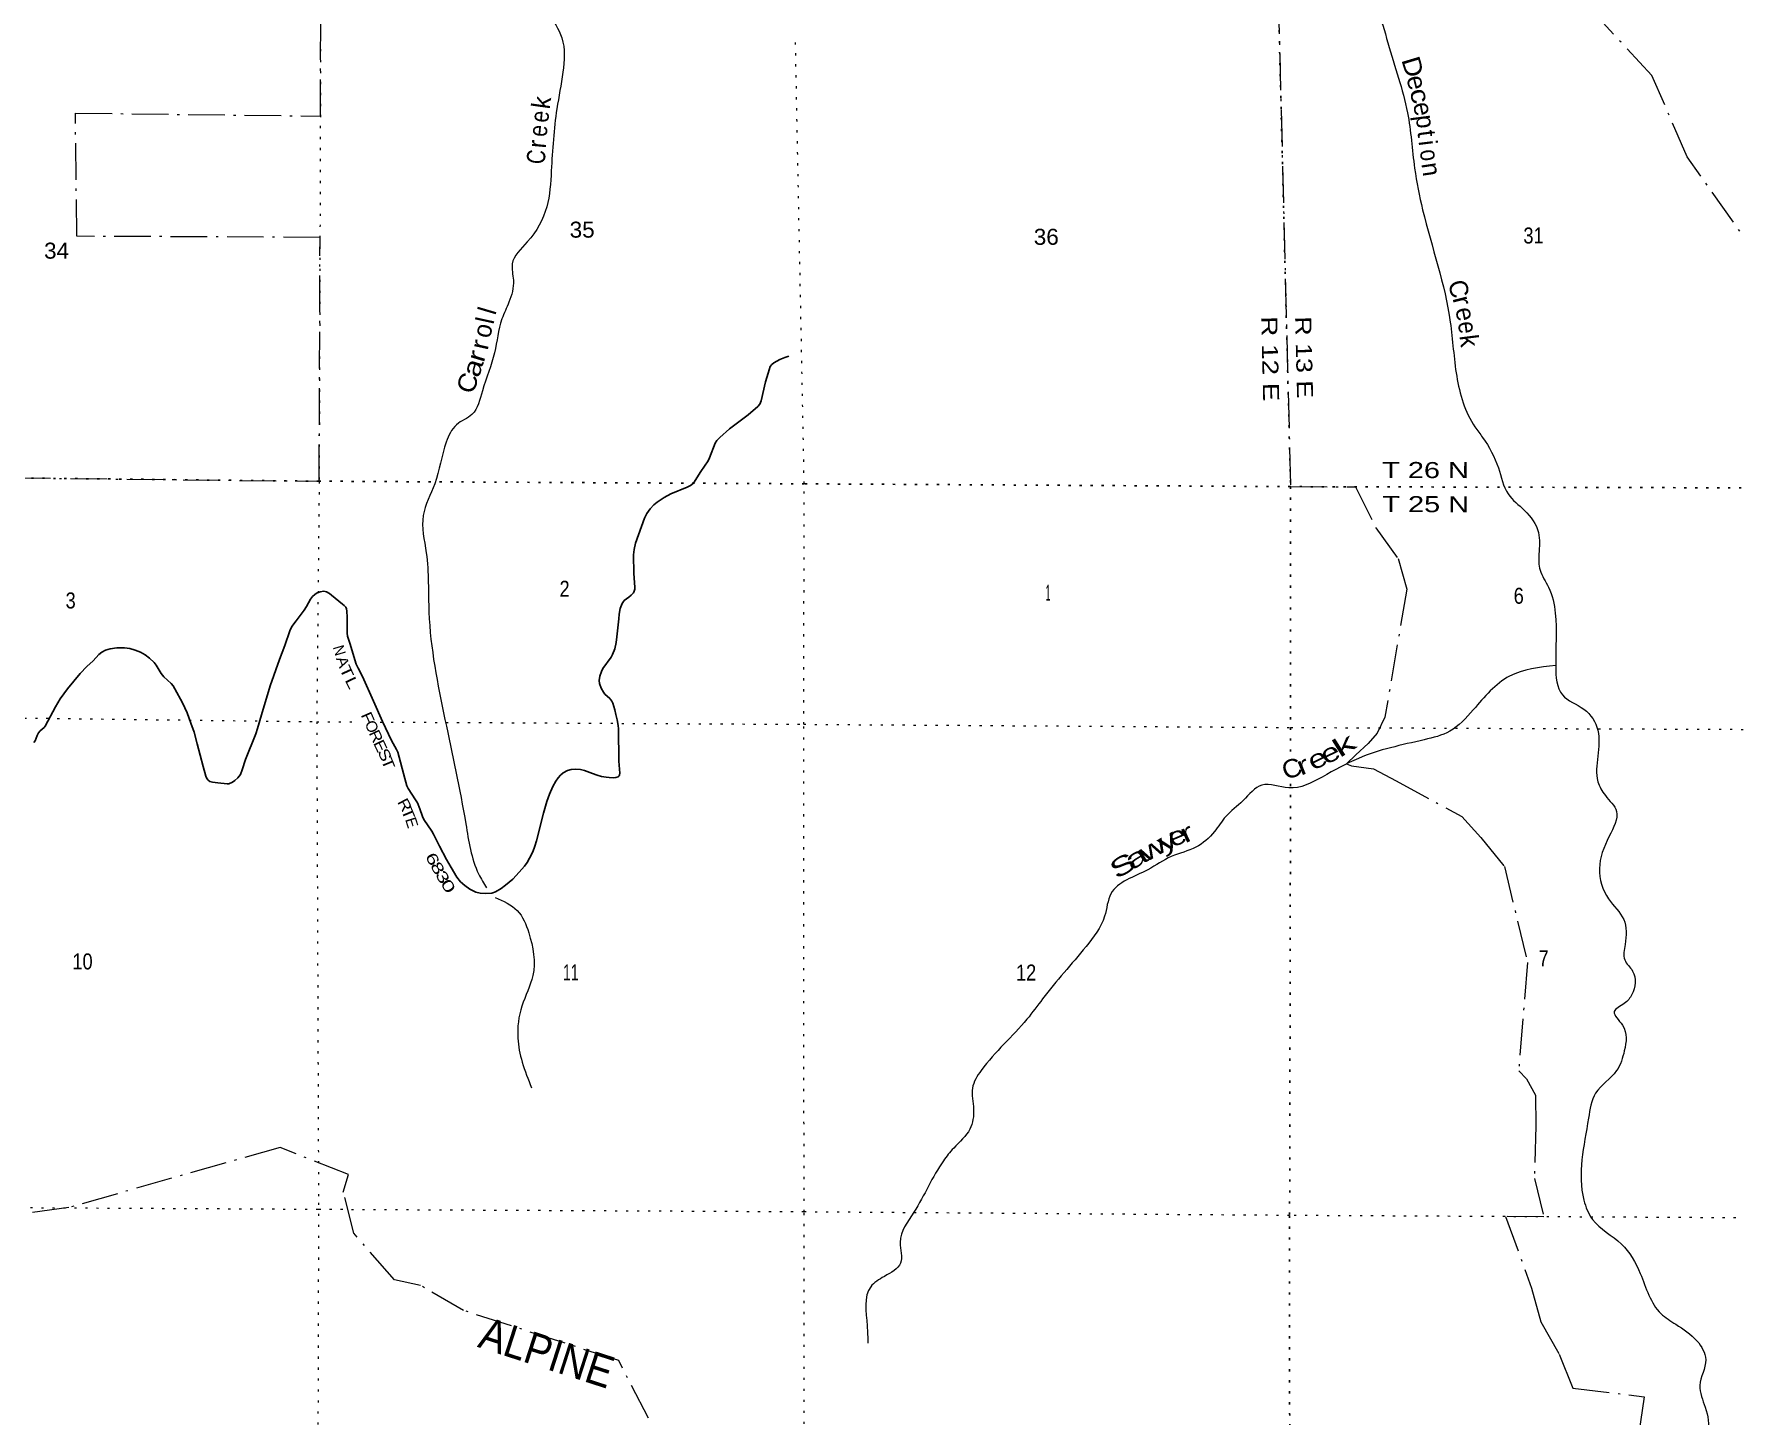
# Model space of a CAD drawing. Header units: feet. Extents: x -248627 to 3, y 0 to 184934.
# Drawn here: x -61744 to -43174, y 60817 to 75904 of the extents above; entities that cross this region are included whole.
import ezdxf
from ezdxf.enums import TextEntityAlignment as Align

# ---------------------------------------------------------------- set-up
doc = ezdxf.new("R2010")
doc.units = ezdxf.units.FT
doc.header["$LTSCALE"] = 80
doc.linetypes.add('DOT_DASHED', pattern=[7.7, 5, -1.2, 0.3, -1.2])
doc.linetypes.add('DOTTED', pattern=[1.5, 0.3, -1.2])
for name, color, linetype, lineweight in [('29', 7, 'Continuous', 25), ('30', 7, 'Continuous', 13), ('39', 7, 'Continuous', 13), ('41', 7, 'Continuous', 13), ('44', 7, 'DOT_DASHED', 13), ('6', 7, 'DOTTED', 25), ('7', 7, 'DOTTED', 13)]:
    doc.layers.add(name, color=color, linetype=linetype, lineweight=lineweight)

msp = doc.modelspace()

# ---------------------------------------------------------------- linework, layer by layer
at = {"layer": '29'}
for points in [[(-56255.5, 67089.92), (-56179.4, 67392.28), (-56141.94, 67520.3), (-56113.61, 67600.87), (-56077.45, 67681.89), (-56044.85, 67740.3), (-56018.61, 67779.15), (-55993.29, 67805.23), (-55962.73, 67831.97), (-55915.95, 67857.17), (-55876.78, 67868.26), (-55832.85, 67873.99), (-55774.72, 67867.71), (-55729.72, 67856.8), (-55642.91, 67824.08), (-55594.12, 67807.14), (-55546.37, 67793.77), (-55494.84, 67786.09), (-55460.42, 67780.4), (-55416.5, 67778.07), (-55389.76, 67782.31), (-55364.93, 67789.95), (-55351.56, 67799.5), (-55347.26, 67808.57), (-55343.92, 67828.15), (-55355.53, 67959.91), (-55360.73, 68312.68), (-55363.03, 68347.64), (-55372.58, 68410.67), (-55386.96, 68470.52), (-55399.32, 68521.44), (-55420.32, 68592.11), (-55431.61, 68616.73), (-55452.79, 68643.68), (-55508.18, 68691.43), (-55523.86, 68711.75), (-55548.29, 68756.36), (-55565.7, 68809.53), (-55569.3, 68840.4), (-55563.57, 68890.06), (-55546.3, 68940.03), (-55531.1, 68972.18), (-55439.7, 69094.52), (-55424.14, 69124.97), (-55401.23, 69186.09), (-55385.32, 69254.35), (-55376.4, 69317.87), (-55356.58, 69515.59), (-55351.57, 69566.16), (-55340.11, 69629.18), (-55320.17, 69681.92), (-55298.09, 69713.22), (-55245.89, 69752.59), (-55221.69, 69772.43), (-55196.87, 69799.16), (-55187.32, 69816.35), (-55181.31, 69837.62), (-55179.68, 69862.19), (-55193.1, 70009.2), (-55194.95, 70215.53), (-55188.51, 70271.04), (-55173.94, 70341.58), (-55077.14, 70614.83), (-55049.8, 70664.36), (-55015.42, 70717.83), (-54975.31, 70759.85), (-54937.12, 70790.41), (-54860.72, 70840.07), (-54786.46, 70881.55), (-54608.61, 70952.75), (-54572.76, 70970.87), (-54541.77, 70998.59), (-54460.12, 71125.21), (-54381.34, 71239.24), (-54363.78, 71271.9), (-54303.03, 71432.14), (-54286.46, 71463.4), (-54253.38, 71497.08), (-54148.37, 71588.88), (-53943.1, 71742.9), (-53838.93, 71833.22), (-53817.34, 71858.62), (-53802.64, 71896.25), (-53752.73, 72104.85), (-53726.25, 72199.93), (-53701.42, 72270.59), (-53686.14, 72291.6), (-53663.22, 72310.7), (-53595.54, 72348.74), (-53540.99, 72369.91), (-53500.04, 72382.6)], [(-59061.21, 69068.96), (-59004.93, 69224.72), (-58950.55, 69384.56), (-58926.87, 69430.54), (-58881.34, 69493.64), (-58791.81, 69610.27), (-58766.43, 69648.27), (-58724.36, 69729.48), (-58703.41, 69757.14), (-58676.67, 69780.06), (-58650.13, 69798.13), (-58619.37, 69810.62), (-58577.17, 69816.45), (-58550.62, 69808.71), (-58516.24, 69789.61), (-58493.71, 69772.02), (-58373.28, 69676.29), (-58357.72, 69661.64), (-58338.62, 69640.63), (-58332.28, 69624.88), (-58327.16, 69596.71), (-58324.56, 69531.99), (-58325.25, 69382.8), (-58322.89, 69358.65), (-58319.52, 69323.59), (-58291.72, 69236.96), (-58241.21, 69065.75), (-58224.75, 69017.64), (-58204.92, 68974.08), (-58157.61, 68884.97), (-58035.51, 68615.9), (-57938.41, 68393.8), (-57840.95, 68185.8), (-57783.01, 68087.62), (-57771.37, 68057.33), (-57694.38, 67769.01), (-57670.14, 67691.83), (-57656.78, 67660.07), (-57575.39, 67536.29), (-57555.56, 67503.45), (-57531.48, 67440.48), (-57501.42, 67355.08), (-57486.8, 67323.92), (-57398.71, 67195.32), (-57379.84, 67163.49), (-57316.28, 67030.02), (-57239.34, 66887.02), (-57188.87, 66796.8), (-57125.84, 66691.75), (-57085.74, 66642.09), (-57039.1, 66601.87), (-56982.6, 66561.88), (-56918.11, 66528.29), (-56869.92, 66517.95), (-56808.8, 66514.13), (-56743.17, 66517.83), (-56701.85, 66531.32), (-56640.73, 66567.61), (-56593.97, 66604.75), (-56514.68, 66670.74), (-56443.4, 66746.04), (-56386.71, 66813.99), (-56358.07, 66852.19), (-56330.81, 66898.37), (-56295.04, 66968.69), (-56272.12, 67029.81), (-56255.5, 67089.92)], [(-61745.88, 68162.35), (-61731.79, 68181.15), (-61709.59, 68240.65), (-61695.34, 68268.89), (-61677.13, 68290.31), (-61633.44, 68327.78), (-61621.74, 68341.88), (-61510.97, 68552.4), (-61457.49, 68639.82), (-61379.16, 68748.57), (-61240, 68916.35), (-61169.1, 68995.06), (-61097.53, 69055.83), (-61035.4, 69124.94), (-61002.51, 69150.15), (-60962.83, 69170.78), (-60910.93, 69188.15), (-60838.68, 69197.51), (-60757.62, 69198.39), (-60697.35, 69189.87), (-60639.44, 69173.24), (-60582.76, 69149.77), (-60530.02, 69120.1), (-60483.44, 69086.74), (-60433.39, 69039.08), (-60408.96, 69008.43), (-60355.88, 68918.23), (-60326.83, 68882.38), (-60246.61, 68807.89), (-60224.39, 68781.92), (-60204.6, 68750.6), (-60122.29, 68597.99), (-60072.81, 68487.03), (-60031.23, 68376.05), (-59996.41, 68275.04), (-59960.44, 68148.57), (-59896.19, 67901.11), (-59868.64, 67795.63), (-59855.08, 67768.91), (-59841.71, 67751.72), (-59823.78, 67738.08), (-59793.96, 67728.8), (-59737.59, 67721.8), (-59635.16, 67711.15), (-59614.43, 67713.52), (-59576.23, 67728.8), (-59549.66, 67747.28), (-59517.03, 67778.46), (-59490.29, 67814.75), (-59470.19, 67864.17), (-59433.13, 67976.08), (-59321.27, 68259.4), (-59303.11, 68315.15), (-59259.64, 68467.42), (-59163.06, 68783.37), (-59061.21, 69068.96)]]:
    msp.add_lwpolyline(points, dxfattribs=at)
at = {"layer": '39'}
for points in [[(-47994.93, 78404.67), (-47983.26, 78212.82), (-47837.59, 77856.45), (-47580.57, 77194.02), (-47391.99, 76525.42), (-47258.71, 76324.18), (-47101.39, 76171.34), (-46955.7, 75806.91), (-46740.75, 75043.66), (-46663, 74437.32), (-46575.51, 73984.13), (-46273.04, 72755.6), (-46203.38, 72165.36), (-46004.97, 71611.63), (-45920.18, 71494.92), (-45748.4, 71164.79), (-45641.12, 70878.88), (-45463.61, 70699.88), (-45310.12, 70456.36), (-45305.61, 70222.64), (-45293.17, 70047.36), (-45200.19, 69860.15), (-45127.14, 69578.2), (-45121.92, 68997.92), (-45048.8, 68683.73), (-44814.97, 68527), (-44661.51, 68297.58), (-44660.35, 67735.43), (-44579.52, 67584.46), (-44458.38, 67411.4), (-44538.34, 67139.24), (-44644.3, 66786.44), (-44544.98, 66454.17), (-44379.46, 66230.82), (-44364.8, 65956.82), (-44368.48, 65789.58), (-44281.67, 65666.83), (-44289.19, 65408.91), (-44373.54, 65312.04), (-44482.06, 65223.18), (-44393.18, 65076.26), (-44372.47, 64796.23), (-44456.57, 64578.46), (-44685.55, 64332.22), (-44763.49, 64058.06), (-44813.98, 63163.35), (-44720.95, 62953.97), (-44404.36, 62684.56), (-44198.37, 62362.55), (-43972.01, 61923.72), (-43810.73, 61807.15), (-43578.86, 61626.24), (-43483.83, 61420.9), (-43547.66, 61138.69), (-43488.79, 60901.04), (-43449.96, 60619.03), (-43493.84, 60417.46), (-43569.86, 60187.62), (-43552.98, 59810.87), (-43792.03, 58595.45), (-43771.26, 58283.18), (-43702.54, 58148.3), (-43722.2, 57922.6), (-43774.23, 57769.37), (-43697.15, 57485.41), (-43781.36, 57326.08), (-43827.32, 57160.78), (-43757.79, 56633), (-43666.4, 56240.26), (-43663.89, 55998.48), (-43715.65, 55718.32), (-43753.55, 55553.03), (-43853.82, 55367.47), (-43748.38, 54996.92), (-43423.02, 54380.96), (-43289.98, 54292.55), (-43056.36, 54236.57), (-42872.66, 53987.06), (-42761.82, 53926.81), (-42550.5, 53947.35), (-42324.71, 53784.56), (-42082.42, 53432.4), (-41907.97, 52783.92), (-41947.45, 52407.06), (-41953.03, 52185.42), (-41897.86, 51784.55), (-41929.07, 51300.92), (-41886.12, 50974.59), (-41754.54, 50616.18), (-41606.36, 50020.04), (-41376.22, 49700.1), (-41186.1, 49263.21)], [(-56318.16, 77063.21), (-56251.91, 76871.82), (-56269.42, 76577.61), (-56269.1, 76420.45), (-55978.08, 75860.84), (-55967.24, 75486.09), (-56032.85, 75087.02), (-56093.85, 74409.91), (-56143.36, 74014.9), (-56355.95, 73631.67), (-56520.52, 73391.6), (-56508.08, 73214.31), (-56555.9, 72974.45), (-56632.8, 72791.17), (-56713.79, 72422.08), (-56845.79, 72004.75), (-56960, 71748.65), (-57128.86, 71635.51), (-57241.2, 71445.9), (-57367.08, 70990.3), (-57493.18, 70643.51), (-57460.13, 70236.56), (-57430.61, 69587.82), (-57255.08, 68413.46), (-57027.27, 67273.45), (-56887.25, 66727.67), (-56799.78, 66574.04)], [(-45122.22, 69004.98), (-45626.95, 68888.19), (-46022.76, 68520.75), (-46279.94, 68286.55), (-46557.54, 68193.35), (-47277.78, 67990.54), (-47671.9, 67786.31), (-48038.02, 67666.76), (-48331.99, 67698.46), (-48536.96, 67528.83), (-48725.83, 67355.2), (-48850.29, 67189.75), (-49051.24, 67020.13), (-49320.78, 66918.89), (-49578.14, 66773.34), (-49980.2, 66510.67), (-50050.15, 66264.72), (-50252.78, 65933.91), (-50726.67, 65362.82), (-50897.32, 65140.87), (-51397.4, 64581.82), (-51493.63, 64388.22), (-51481.08, 64158.54), (-51520.89, 63940.86), (-51697.6, 63733), (-51810.05, 63593.77), (-52134.99, 63031.01), (-52283.28, 62702.31), (-52278.79, 62476.65), (-52455.63, 62331.25), (-52604.36, 62218.15), (-52643.74, 61790.92), (-52635.3, 61601.53)], [(-56706.42, 66471.81), (-56465.71, 66327.48), (-56340.4, 66085.92), (-56295.15, 65616.54), (-56415.25, 65283.86), (-56458.81, 64935.2), (-56411.97, 64671.33), (-56308.73, 64391.45)]]:
    msp.add_spline(points, degree=3, dxfattribs=at)
at = {"layer": '44'}
for points in [[(-61962.57, 71054.02), (-58629.28, 71018.21), (-58620.1, 73681.73), (-61276.27, 73694.22), (-61292.14, 75039.79), (-58616.62, 75007.2), (-58609.01, 76339.57)], [(-48152.45, 76306.42), (-48018.64, 70959.13), (-47309.09, 70956.79), (-47086.9, 70509.51), (-46844.49, 70174.38), (-46748.98, 69837.7), (-46986.8, 68438.54), (-47071.65, 68265.89), (-47170.35, 68154.08), (-47306.3, 68027.36), (-47408.73, 67932.33), (-47352.66, 67909.94), (-47111.31, 67876.95), (-46864.24, 67745.25), (-46149.17, 67354.26), (-45940.63, 67123.98), (-45682.07, 66808.95), (-45429.85, 65758.73), (-45526.14, 64576.67), (-45439.9, 64487.77), (-45341.86, 64312.22), (-45338.9, 63975.83), (-45354.81, 63399.81), (-45251.2, 62982.86), (-45670.23, 62986.59), (-45384.74, 62203.43), (-45285.3, 61834.51), (-45083.2, 61481.39), (-44933.46, 61110.29), (-44155.08, 61015.2), (-44249.69, 60364.89)], [(-42826.36, 73344.3), (-43685.7, 74563.6), (-44071.24, 75449.07), (-44839.6, 76280.84)], [(-54751.28, 60234.67), (-55357.24, 61410.88), (-57051.71, 61958.03), (-57521.68, 62231.42), (-57807.2, 62294.76), (-58252.28, 62803.75), (-58365.56, 63251.27), (-58308.61, 63442.44), (-59056.18, 63738.87), (-61364.13, 63083.42), (-61984.74, 62998.98)]]:
    msp.add_lwpolyline(points, dxfattribs=at)
at = {"layer": '6'}
for points in [[(-48144.39, 91805.44), (-48118.01, 86949.16), (-48127.71, 86771.83), (-48171.44, 81615.63), (-48152.45, 76306.42), (-48018.64, 70959.13), (-48017.24, 68327.68), (-48017.85, 68038.56)], [(-30981.44, 70893.67), (-32057.43, 70895.79), (-37333.54, 70914.3), (-37426.15, 70920.17), (-42637.86, 70942.83), (-42734.48, 70944.67), (-48018.64, 70959.13), (-53331.01, 70989.66), (-58629.28, 71018.21), (-61962.57, 71054.02)], [(-48018.53, 67710.59), (-48028.4, 62996.25), (-48027.53, 57689.02), (-48030.14, 55023.35)]]:
    msp.add_lwpolyline(points, dxfattribs=at)
at = {"layer": '7'}
for points in [[(-58519.05, 86881.68), (-58578.72, 81650.9), (-58612.07, 76339.58), (-58629.28, 71018.21), (-58656.08, 68390.74), (-58636.41, 63135.68), (-58650.25, 57748.07), (-58650.48, 56696.93)], [(-53341.29, 51351.09), (-53341.07, 52426.42), (-53329.83, 57719.57), (-53332.73, 63034.86), (-53335.66, 68362.23), (-53331.01, 70989.66), (-53428.08, 75897.42)], [(-61969.79, 68432.56), (-58656.08, 68390.74), (-58186.1, 68388.22)], [(-57963.82, 68387.03), (-53335.66, 68362.23), (-48017.24, 68327.68), (-42670.67, 68305.27), (-37354.28, 68276.76), (-32615.04, 68263.82)], [(-30992.41, 62918.63), (-32077.26, 62932.89), (-37359.4, 62947.35), (-42675.77, 62967.81), (-48028.4, 62996.25), (-53332.73, 63034.86), (-58639.06, 63061.37), (-61984.52, 63079.37)]]:
    msp.add_lwpolyline(points, dxfattribs=at)

# ---------------------------------------------------------------- texts
at = {"layer": '30'}
for s, rotation, width, p in [('N', 286.437, 0.95, (-58465.11, 69153.21)), ('A', 289.3, 1.15, (-58426.48, 69024.18)), ('T', 294.477, 1.4, (-58383.32, 68912.17)), ('L', 296.087, 1.4, (-58324.59, 68789.98)), ('F', 293.614, 1.25, (-58152.73, 68409.71)), ('O', 293.614, 1.05, (-58108.85, 68313.66)), ('R', 295.106, 1.15, (-58061.99, 68206.56)), ('E', 295.106, 1.2, (-58014.29, 68100.47)), ('S', 295.649, 1.25, (-57966.22, 68002.77)), ('T', 292.192, 1.3, (-57931.81, 67913.76)), ('R', 298.326, 1.2, (-57746.05, 67452.54)), ('T', 292.661, 1.35, (-57713.07, 67365.86)), ('E', 287.8, 1.05, (-57674.93, 67269.85)), ('6', 296.567, 1.5, (-57443.65, 66863.74)), ('8', 299.223, 1.5, (-57386.92, 66761.65)), ('3', 299.371, 1.5, (-57332.08, 66664.54)), ('0', 300.964, 1.65, (-57270.99, 66564.38))]:
    msp.add_text(s, height=120, rotation=rotation, dxfattribs=dict(at, width=width)).set_placement(p, align=Align.CENTER)
at = {"layer": '41'}
for s, rotation, width, p in [('D', 286.802, 1.15, (-46809.8, 75622.61)), ('e', 283.995, 1.05, (-46755.14, 75427.25)), ('c', 283.995, 1.2, (-46719.44, 75284.11)), ('e', 84.774, 0.85, (-56127.46, 74930.94)), ('e', 84.774, 0.85, (-56145.15, 74775.4)), ('C', 84.93, 0.8, (-56166.87, 74475.71)), ('o', 277.183, 0.85, (-46606.66, 74632.4)), ('r', 283.988, 1.15, (-46250.53, 73018.08)), ('e', 277.14, 0.9, (-46190.36, 72753.09)), ('r', 73.202, 1.25, (-56832.65, 72305.34)), ('r', 77.429, 1.15, (-56790.2, 72439.63)), ('a', 72.399, 1.25, (-56886.16, 72140.51)), ('C', 71.155, 1.1, (-56948.88, 71958.85)), ('k', 32.165, 1.75, (-47481.87, 67991.02)), ('C', 20.155, 1.1, (-48070, 67750.24)), ('r', 21.844, 1.4, (-47907.18, 67799.13)), ('e', 25.844, 1.35, (-47774.43, 67853.23)), ('e', 25.487, 1.35, (-47635.33, 67917.36)), ('e', 23.074, 1.3, (-49310.53, 67013.81)), ('r', 25.248, 1.5, (-49172.14, 67059.6)), ('w', 29.617, 1.5, (-49604.39, 66848.72)), ('y', 28.973, 1.55, (-49411.12, 66957.74)), ('S', 31.117, 1.55, (-49919.4, 66664.23)), ('a', 30.204, 1.6, (-49758.6, 66762.34))]:
    msp.add_text(s, height=200, rotation=rotation, dxfattribs=dict(at, width=width)).set_placement(p)
for s, rotation, p in [('k', 82.008, (-56112.5, 75075.57)), ('e', 281.555, (-46682.24, 75140.3)), ('p', 277.432, (-46652.54, 75009.66)), ('t', 277.432, (-46633.28, 74840.21)), ('r', 84.887, (-56154.67, 74649.43)), ('i', 277.211, (-46620.94, 74732.04)), ('n', 278.491, (-46589.62, 74486.26)), ('C', 283.988, (-46300.03, 73189.4)), ('l', 77.616, (-56726.06, 72723.99)), ('l', 73.589, (-56706.03, 72824.67)), ('e', 281.745, (-46220.48, 72898.17)), ('o', 77.622, (-56763.03, 72571.02)), ('k', 277.14, (-46173.43, 72606.95))]:
    msp.add_text(s, height=200, rotation=rotation, dxfattribs=at).set_placement(p)
at = {"layer": '44', "width": 0.9}
msp.add_text('ALPINE', height=350, rotation=342.105, dxfattribs=at).set_placement((-56908.93, 61562.65))
at = {"layer": '6'}
for s, rotation, width, p in [('R 12 E', 271.433, 1.3, (-48340.09, 72817.89)), ('R 13 E', 271.433, 1.25, (-47968.83, 72817)), ('T 26 N', 359.843, 1.35, (-47018.02, 71053.93)), ('T 25 N', 359.843, 1.35, (-47016.41, 70681.39))]:
    msp.add_text(s, height=175, rotation=rotation, dxfattribs=dict(at, width=width)).set_placement(p)
at = {"layer": '7'}
for s, width, p in [('35', 1.05, (-55893.06, 73678.87)), ('36', 1.05, (-50823.05, 73600.68)), ('31', 0.85, (-45474.86, 73614.9)), ('34', 1.05, (-61634.42, 73449.27)), ('2', 0.85, (-56003.74, 69755.66)), ('1', 0.4, (-50693.36, 69713.04)), ('6', 0.85, (-45581.14, 69679.09)), ('3', 0.85, (-61399.33, 69628.05)), ('10', 0.85, (-61324.87, 65684.26)), ('11', 0.65, (-55964.91, 65564.75)), ('12', 0.85, (-51017.45, 65562.43)), ('7', 0.85, (-45308.41, 65719.34))]:
    msp.add_text(s, height=175, rotation=0.105, dxfattribs=dict(at, width=width)).set_placement(p)

doc.saveas('drawing.dxf')
